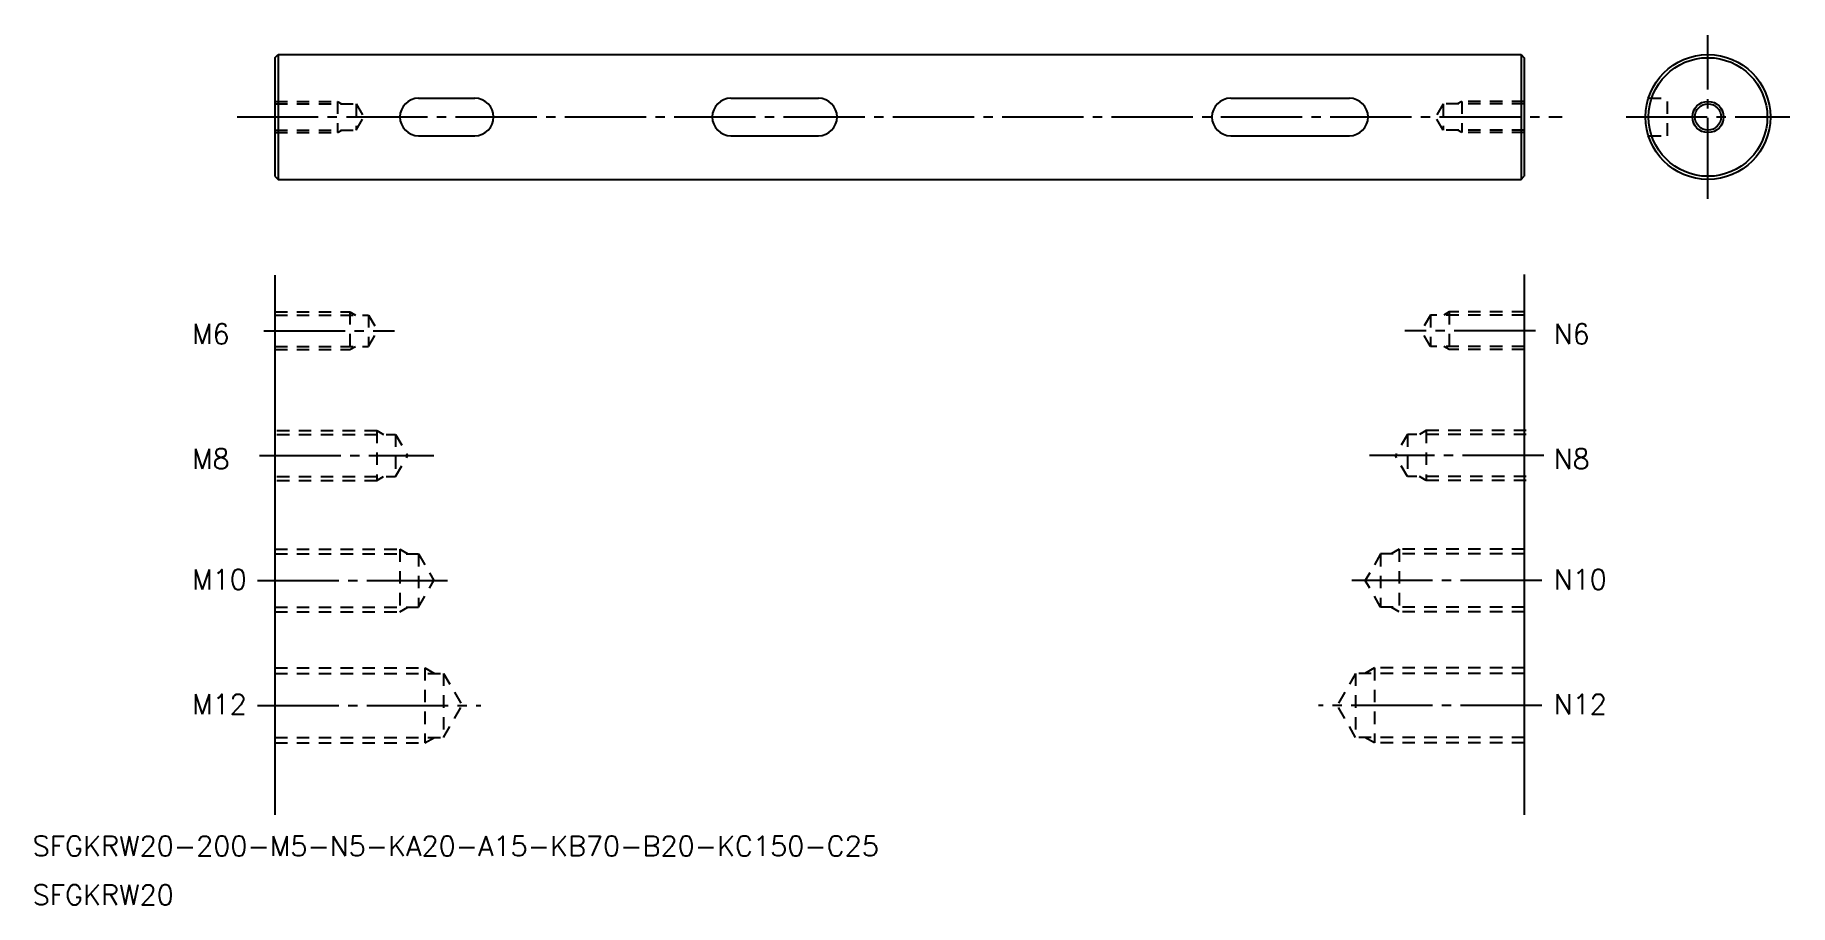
# Model space of a CAD drawing. Extents: x 41 to 322, y -62 to 77.
import ezdxf

# ---------------------------------------------------------------- set-up
doc = ezdxf.new("R2010")
doc.units = 0
doc.linetypes.add('CENTER', pattern=[17.5, 13, -1.5, 1.5, -1.5])
doc.linetypes.add('DASHED', pattern=[3.5, 2, -1.5])
doc.layers.get('0').update_dxf_attribs({"linetype": 'CONTINUOUS'})
doc.layers.add('CENTER', color=1, linetype='CENTER')
doc.styles.get("Standard").update_dxf_attribs({"font": 'txt.shx', "bigfont": '@extfont2.shx'})

msp = doc.modelspace()

# ---------------------------------------------------------------- linework, layer by layer
at = {"color": 7, "linetype": 'CONTINUOUS'}
for p, q in [((79.2, 73.47), (79.7, 73.97)), ((79.2, 73.47), (79.2, 54.47)), ((79.7, 73.97), (278.7, 73.97)), ((79.7, 73.97), (79.7, 53.97)), ((278.7, 73.97), (278.7, 53.97)), ((278.7, 73.97), (279.2, 73.47)), ((279.2, 73.47), (279.2, 54.47)), ((102.2, 66.97), (111.2, 66.97)), ((152.2, 66.97), (166.2, 66.97)), ((232.2, 66.97), (251.2, 66.97)), ((102.2, 60.97), (111.2, 60.97)), ((152.2, 60.97), (166.2, 60.97)), ((232.2, 60.97), (251.2, 60.97)), ((79.2, 54.47), (79.7, 53.97)), ((79.7, 53.97), (278.7, 53.97)), ((278.7, 53.97), (279.2, 54.47)), ((79.2, 38.65), (79.2, -47.79)), ((279.2, 38.74), (279.2, -47.79))]:
    msp.add_line(p, q, dxfattribs=at)
for p, q in [((279.2, 68.72), (279.2, 68.72)), ((279.2, 63.97), (279.2, 63.97))]:
    msp.add_line(p, q)
at = {"color": 3, "linetype": 'DASHED'}
for p, q in [((79.2, 66.47), (89.2, 66.47)), ((79.2, 66.07), (92.2, 66.07)), ((89.2, 66.47), (89.2, 61.47)), ((89.2, 66.47), (89.9, 66.07)), ((92.2, 66.07), (92.2, 61.87)), ((92.2, 66.07), (93.42, 63.97)), ((266.2, 66.07), (264.99, 63.97)), ((279.2, 66.07), (266.2, 66.07)), ((266.2, 66.07), (266.2, 61.87)), ((269.2, 66.47), (268.51, 66.07)), ((279.2, 66.47), (269.2, 66.47)), ((269.2, 66.47), (269.2, 61.47)), ((299.12, 66.97), (302.11, 66.97)), ((302.11, 60.97), (302.11, 66.97)), ((79.2, 61.87), (92.2, 61.87)), ((89.2, 61.47), (89.9, 61.87)), ((92.2, 61.87), (93.42, 63.97)), ((266.2, 61.87), (264.99, 63.97)), ((279.2, 61.87), (266.2, 61.87)), ((269.2, 61.47), (268.51, 61.87)), ((79.2, 61.47), (89.2, 61.47)), ((279.2, 61.47), (269.2, 61.47)), ((299.12, 60.97), (302.11, 60.97)), ((79.2, 32.74), (91.2, 32.74)), ((79.2, 32.24), (94.2, 32.24)), ((91.2, 32.74), (91.2, 26.74)), ((91.2, 32.74), (92.07, 32.24)), ((94.2, 32.24), (95.65, 29.74)), ((94.2, 32.24), (94.2, 27.24)), ((264.2, 32.24), (262.76, 29.74)), ((279.2, 32.24), (264.2, 32.24)), ((264.2, 32.24), (264.2, 27.24)), ((267.2, 32.74), (266.34, 32.24)), ((279.2, 32.74), (267.2, 32.74)), ((267.2, 32.74), (267.2, 26.74)), ((94.2, 27.24), (95.65, 29.74)), ((264.2, 27.24), (262.76, 29.74)), ((79.2, 27.24), (94.2, 27.24)), ((79.2, 26.74), (91.2, 26.74)), ((91.2, 26.74), (92.07, 27.24)), ((279.2, 27.24), (264.2, 27.24)), ((267.2, 26.74), (266.34, 27.24)), ((279.2, 26.74), (267.2, 26.74)), ((79.52, 13.74), (95.52, 13.74)), ((79.52, 13.12), (98.52, 13.12)), ((95.52, 13.74), (95.52, 5.74)), ((95.52, 13.74), (96.6, 13.12)), ((98.52, 13.12), (98.52, 6.37)), ((98.52, 13.12), (100.47, 9.74)), ((260.52, 13.12), (258.57, 9.74)), ((279.52, 13.12), (260.52, 13.12)), ((260.52, 13.12), (260.52, 6.37)), ((263.52, 13.74), (262.43, 13.12)), ((279.52, 13.74), (263.52, 13.74)), ((263.52, 13.74), (263.52, 5.74)), ((98.52, 6.37), (100.47, 9.74)), ((260.52, 6.37), (258.57, 9.74)), ((79.52, 6.37), (98.52, 6.37)), ((79.52, 5.74), (95.52, 5.74)), ((95.52, 5.74), (96.6, 6.37)), ((279.52, 6.37), (260.52, 6.37)), ((263.52, 5.74), (262.43, 6.37)), ((279.52, 5.74), (263.52, 5.74)), ((79.2, -5.26), (99.2, -5.26)), ((99.2, -5.26), (99.2, -15.26)), ((99.2, -5.26), (100.5, -6.01)), ((259.2, -5.26), (257.9, -6.01)), ((279.2, -5.26), (259.2, -5.26)), ((259.2, -5.26), (259.2, -15.26)), ((79.2, -6.01), (102.2, -6.01)), ((102.2, -6.01), (102.2, -14.51)), ((102.2, -6.01), (104.66, -10.26)), ((256.2, -6.01), (253.75, -10.26)), ((279.2, -6.01), (256.2, -6.01)), ((256.2, -6.01), (256.2, -14.51)), ((102.2, -14.51), (104.66, -10.26)), ((256.2, -14.51), (253.75, -10.26)), ((79.2, -14.51), (102.2, -14.51)), ((79.2, -15.26), (99.2, -15.26)), ((99.2, -15.26), (100.5, -14.51)), ((279.2, -14.51), (256.2, -14.51)), ((259.2, -15.26), (257.9, -14.51)), ((279.2, -15.26), (259.2, -15.26)), ((79.2, -24.26), (103.2, -24.26)), ((79.2, -25.13), (106.2, -25.13)), ((103.2, -24.26), (103.2, -36.26)), ((103.2, -24.26), (104.72, -25.13)), ((106.2, -25.13), (109.16, -30.26)), ((106.2, -25.13), (106.2, -35.38)), ((252.2, -25.13), (249.25, -30.26)), ((279.2, -25.13), (252.2, -25.13)), ((252.2, -25.13), (252.2, -35.38)), ((255.2, -24.26), (253.69, -25.13)), ((279.2, -24.26), (255.2, -24.26)), ((255.2, -24.26), (255.2, -36.26)), ((106.2, -35.38), (109.16, -30.26)), ((252.2, -35.38), (249.25, -30.26)), ((79.2, -35.38), (106.2, -35.38)), ((79.2, -36.26), (103.2, -36.26)), ((103.2, -36.26), (104.72, -35.38)), ((279.2, -35.38), (252.2, -35.38)), ((255.2, -36.26), (253.69, -35.38)), ((279.2, -36.26), (255.2, -36.26))]:
    msp.add_line(p, q, dxfattribs=at)
at = {"color": 7, "linetype": 'CONTINUOUS'}
for radius in [10, 9.5, 2.1]:
    msp.add_circle((308.61, 63.97), radius, dxfattribs=at)
at = {"color": 3, "linetype": 'CONTINUOUS'}
msp.add_circle((308.61, 63.97), 2.5, dxfattribs=at)
at = {"color": 7, "linetype": 'CONTINUOUS'}
for centre, start, end in [((102.2, 63.97), 90, 270), ((111.2, 63.97), 270, 90), ((152.2, 63.97), 90, 270), ((166.2, 63.97), 270, 90), ((232.2, 63.97), 90, 270), ((251.2, 63.97), 270, 90)]:
    msp.add_arc(centre, 3, start, end, dxfattribs=at)
at = {"layer": 'CENTER', "color": 1, "linetype": 'CENTER'}
for p, q in [((308.61, 50.85), (308.61, 77.09)), ((73.13, 63.97), (285.28, 63.97)), ((295.49, 63.97), (321.73, 63.97)), ((77.42, 29.74), (98.35, 29.74)), ((280.98, 29.74), (260.06, 29.74)), ((76.73, 9.74), (104.63, 9.74)), ((282.31, 9.74), (254.4, 9.74)), ((76.41, -10.26), (106.82, -10.26)), ((282, -10.26), (251.58, -10.26)), ((76.41, -30.26), (112.16, -30.26)), ((282, -30.26), (246.25, -30.26))]:
    msp.add_line(p, q, dxfattribs=at)

# ---------------------------------------------------------------- texts
for s, p in [('M6', (65.92, 27.62)), ('N6', (283.92, 27.62)), ('M8', (65.92, 7.62)), ('N8', (283.92, 7.62)), ('M10', (65.92, -11.68)), ('N10', (283.92, -11.68)), ('M12', (65.92, -31.68)), ('N12', (283.92, -31.68)), ('SFGKRW20-200-M5-N5-KA20-A15-KB70-B20-KC150-C25', (40.39, -54.38)), ('SFGKRW20', (40.39, -62.21))]:
    msp.add_text(s, height=3.2).set_placement(p)

doc.saveas('drawing.dxf')
